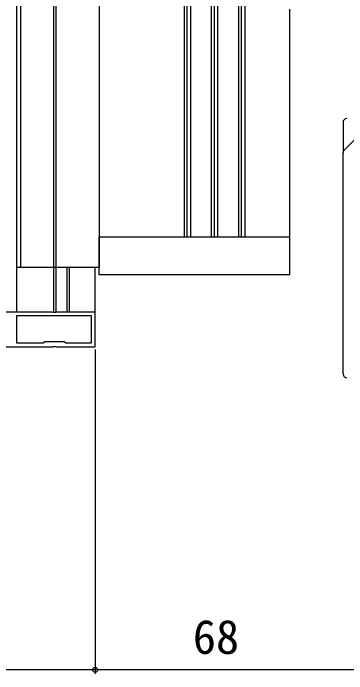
# Model space of a CAD drawing. Units: millimetres, scale not verified. Extents: x -525 to 525, y -783 to 778.
# Drawn here: x -171.7 to -85.5, y -151.4 to 19.2 of the extents above; entities that cross this region are included whole.
import ezdxf
from ezdxf.enums import TextEntityAlignment as Align

# ---------------------------------------------------------------- set-up
doc = ezdxf.new("R2010")
doc.units = ezdxf.units.MM
doc.header["$LTSCALE"] = 4
for name, color, linetype in [('0-2_YKK_11', 7, 'Continuous'), ('0-4_YKK_12', 2, 'Continuous'), ('0-5_YKK_13', 4, 'Continuous'), ('0-6_YKK_D', 6, 'Continuous')]:
    doc.layers.add(name, color=color, linetype=linetype)
doc.styles.add('ＭＳ ゴシック', font='')
doc.styles.get('ＭＳ ゴシック').set_extended_font_data('MS Gothic')

msp = doc.modelspace()

# ---------------------------------------------------------------- linework, layer by layer
at = {"layer": '0-2_YKK_11'}
for points in [[(-161.52, -57.94), (-199.5, -57.94), (-199.5, -37.94), (-196.5, -37.94), (-196.5, -36.94), (-200.5, -36.94), (-200.5, -63.172)], [(-189.172, -66.94), (-161.458, -66.94), (-161.275, -66.82), (-160.725, -66.82), (-160.542, -66.94), (-150.5, -66.94), (-150.5, -57.94), (-160.48, -57.94), (-160.74, -58.09), (-161.26, -58.09), (-161.52, -57.94)]]:
    msp.add_lwpolyline(points, dxfattribs=at)
msp.add_lwpolyline([(-151.5, -58.94), (-170.8, -58.94), (-170.8, -65.94), (-163.9, -65.94), (-163.5, -65.54), (-158.5, -65.54), (-158.1, -65.94), (-151.5, -65.94)], close=True, dxfattribs=at)
at = {"layer": '0-4_YKK_12'}
for p, q in [((-170.797, 217.56), (-170.797, -46.44)), ((-170.797, 217.56), (-170.797, -46.44)), ((-170.797, 217.56), (-170.797, -57.94)), ((-169.797, 217.56), (-169.797, -46.44)), ((-169.797, 217.56), (-169.797, -46.44)), ((-161.3, 217.56), (-161.3, -57.94)), ((-161.3, 217.56), (-161.3, -46.44)), ((-160.7, 217.56), (-160.7, -57.94)), ((-160.7, 217.56), (-160.7, -46.44)), ((-149.5, 217.56), (-149.5, -46.44)), ((-127.521, 26.06), (-127.521, -38.64)), ((-126.797, 26.06), (-126.797, -38.64)), ((-125.897, 26.06), (-125.897, -38.64)), ((-120.521, 26.06), (-120.521, -38.64)), ((-119.797, 25.844), (-119.797, -38.64)), ((-118.897, 25.366), (-118.897, -38.64)), ((-113.521, 23.932), (-113.521, -38.64)), ((-112.797, 23.74), (-112.797, -38.64)), ((-111.897, 23.5), (-111.897, -38.64)), ((-100.3, 20.336), (-100.3, -46.44)), ((-149.5, -46.44), (-170.797, -46.44)), ((-157.8, -46.44), (-157.8, -57.94)), ((-157.2, -46.44), (-157.2, -57.94)), ((-150.501, -57.94), (-150.501, -46.44))]:
    msp.add_line(p, q, dxfattribs=at)
at = {"layer": '0-5_YKK_13'}
for p, q in [((-86.5, -8.938), (-86.5, -14.823)), ((-86.5, -14.823), (-86.5, -16.853)), ((-86.5, -73.938), (-86.5, -16.853)), ((-100.3, -38.64), (-149.5, -38.64)), ((-149.5, -48.34), (-149.5, -38.64)), ((-100.3, -38.64), (-100.3, -48.34)), ((-100.3, -48.34), (-149.5, -48.34))]:
    msp.add_line(p, q, dxfattribs=at)
msp.add_lwpolyline([(-86.207, -16.145), (-78, -7.938), (-76, -7.938), (-76, -8.938)], dxfattribs=at)
for centre, start, end in [((-85.5, -8.938), 93.50001, 180.00002), ((-85.5, -8.938), 89.99998, 93.50001), ((-85.5, -16.853), 134.99997, 180.00002), ((-85.5, -73.938), 180.00002, 270)]:
    msp.add_arc(centre, 1, start, end, dxfattribs=at)
at = {"layer": '0-6_YKK_D'}
for p, q in [((-150.5, -67.64), (-150.5, -151.393)), ((-150.5, -67.64), (-150.5, -151.393)), ((-150.5, -150.393), (-200.5, -150.393)), ((-82.5, -150.393), (-150.5, -150.393))]:
    msp.add_line(p, q, dxfattribs=at)
msp.add_circle((-150.5, -150.393), 0.637, dxfattribs=at)
msp.add_circle((-150.5, -150.393), 0.637, dxfattribs=at)

# ---------------------------------------------------------------- texts
at = {"layer": '0-6_YKK_D', "style": 'ＭＳ ゴシック'}
msp.add_text('68', height=8.798, dxfattribs=at).set_placement((-125.296, -148.893), align=Align.BOTTOM_LEFT)

doc.saveas('drawing.dxf')
